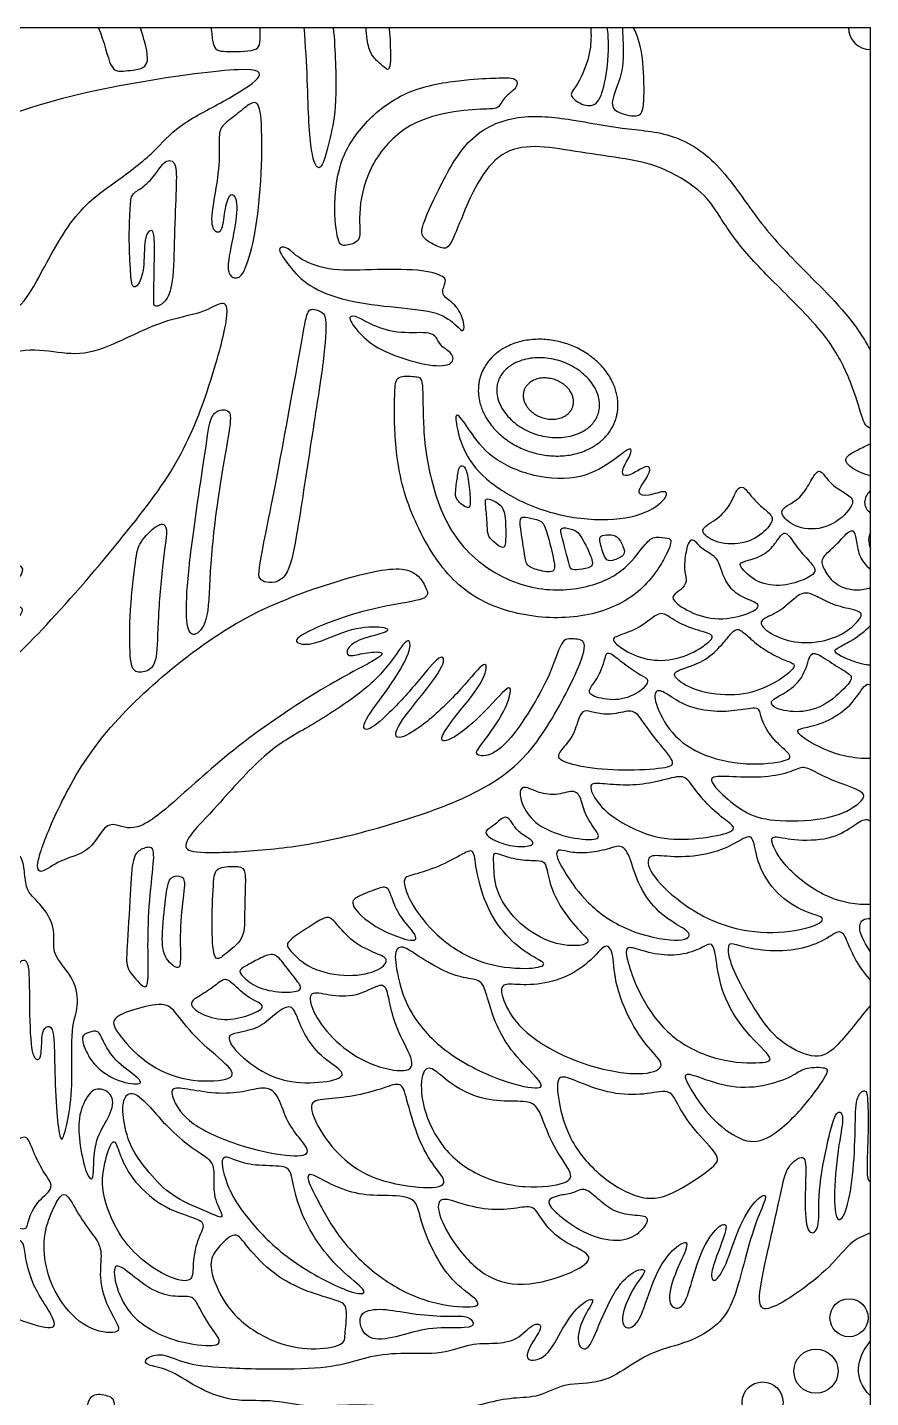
# Model space of a CAD drawing. Header units: millimetres. Extents: x -68 to 108, y -111 to 119.
# Drawn here: x 67.6 to 108.4, y 52.8 to 119.2 of the extents above; entities that cross this region are included whole.
import ezdxf

# ---------------------------------------------------------------- set-up
doc = ezdxf.new("R2010")
doc.units = ezdxf.units.MM
doc.header["$MEASUREMENT"] = 0
doc.layers.add('Layer 03', color=5, linetype='Continuous')

msp = doc.modelspace()

# ---------------------------------------------------------------- linework, layer by layer
at = {"layer": 'Layer 03'}
for p in [(-67.991, 119.16), (108.366, -95.654)]:
    msp.add_line(p, (108.366, 119.16), dxfattribs=at)
for centre, radius in [((107.323, 56.696), 0.921), ((105.724, 54.113), 1.069), ((103.141, 52.597), 0.991)]:
    msp.add_circle(centre, radius, dxfattribs=at)
msp.add_arc((108.366, 119.16), 1.074, 180, 270, dxfattribs=at)
for points, knots in [([(70.996, 119.16), (71.292, 118.467), (71.583, 116.941), (72.207, 117.065), (73.461, 117.128), (73.413, 117.89), (73.108, 118.918), (73.03, 119.16)], [75.481084, 75.481084, 75.481084, 75.481084, 78.241006, 81.035327, 83.829649, 86.623971, 87.405186, 87.405186, 87.405186, 87.405186]), ([(76.458, 119.16), (76.481, 118.879), (76.555, 118.047), (76.969, 117.983), (78.815, 117.983), (78.842, 118.342), (78.834, 119.114), (78.833, 119.16)], [226.793178, 226.793178, 226.793178, 226.793178, 228.046447, 231.304253, 234.562059, 237.819866, 238.01974, 238.01974, 238.01974, 238.01974]), ([(82.364, 119.16), (82.478, 118.002), (82.536, 115.363), (82.288, 114.104), (81.872, 112.339), (81.484, 112.253), (81.146, 113.946), (81.113, 117.386), (80.957, 119.16)], [159.922955, 159.922955, 159.922955, 159.922955, 162.852718, 166.392994, 169.933271, 173.473547, 177.013824, 180.378644, 180.378644, 180.378644, 180.378644]), ([(85.069, 119.16), (85.076, 119.07), (85.163, 117.971), (85.132, 116.879), (84.773, 117.327), (84.087, 117.823), (83.982, 118.735), (83.954, 119.16)], [52.797058, 52.797058, 52.797058, 52.797058, 53.104147, 56.644424, 60.1847, 63.724977, 65.670298, 65.670298, 65.670298, 65.670298]), ([(94.825, 119.16), (94.848, 118.814), (94.844, 117.777), (94.127, 116.199), (93.71, 115.907), (94.376, 115.366), (95.167, 115.324), (95.501, 116.324), (95.736, 117.908), (95.663, 118.882), (95.625, 119.16)], [0.622802, 0.622802, 0.622802, 0.622802, 1.498329, 2.996658, 4.494987, 5.993316, 7.491645, 8.989974, 10.488303, 11.130552, 11.130552, 11.130552, 11.130552]), ([(96.359, 119.16), (96.359, 119.005), (96.369, 118.806), (96.382, 118.558), (96.403, 118.142), (96.458, 117.031), (95.75, 115.574), (95.959, 115.033), (97.166, 114.783), (97.416, 115.116), (97.416, 117.323), (97.183, 118.555), (96.951, 119.043), (96.885, 119.16)], [13.080006, 13.080006, 13.080006, 13.080006, 13.908667, 13.908667, 13.908667, 15.299534, 16.6904, 18.081267, 19.472134, 20.863, 22.253867, 23.644734, 24.201057, 24.201057, 24.201057, 24.201057]), ([(108.366, 99.748), (108.33, 99.761), (108.085, 99.873), (107.943, 100.329), (107.388, 102.151), (106.358, 104.172), (104.061, 106.454), (102.035, 108.48), (100.906, 110.272), (100.243, 111.246), (98.208, 112.495), (96.281, 112.842), (94.045, 113.15), (92.079, 113.497), (90.46, 113.188), (89.303, 111.685), (88.532, 109.835), (87.954, 108.37), (87.569, 108.486), (86.644, 108.91), (86.605, 109.488), (87.117, 110.602), (87.491, 111.353), (87.864, 112.103), (88.846, 113.991), (91.28, 115.01), (93.942, 114.727), (96.32, 114.217), (98.868, 114.104), (101.133, 112.575), (102.945, 109.688), (104.983, 107.536), (107.427, 105.175), (108.245, 103.741), (108.366, 103.508)], [28.925498, 28.925498, 28.925498, 28.925498, 29.283768, 31.536365, 33.788963, 36.04156, 38.294158, 40.546755, 42.799353, 45.05195, 47.304548, 49.557145, 51.809743, 54.06234, 56.314938, 58.567535, 60.820133, 63.07273, 65.325328, 67.577925, 69.830523, 72.08312, 72.08312, 72.08312, 74.335718, 76.588315, 78.840913, 81.09351, 83.346108, 85.598705, 87.851303, 90.1039, 92.356498, 92.795261, 92.795261, 92.795261, 92.795261]), ([(95.191, 100.468), (95.164, 100.384), (95.09, 100.213), (94.911, 99.958), (94.701, 99.767), (94.494, 99.629), (94.264, 99.506), (93.938, 99.387), (93.512, 99.307), (93.066, 99.294), (92.624, 99.343), (92.198, 99.449), (91.789, 99.608), (91.399, 99.822), (91.042, 100.09), (90.74, 100.4), (90.508, 100.735), (90.348, 101.087), (90.273, 101.427), (90.274, 101.739), (90.33, 102.008), (90.439, 102.26), (90.618, 102.516), (90.828, 102.707), (91.035, 102.845), (91.265, 102.968), (91.591, 103.087), (92.017, 103.167), (92.463, 103.18), (92.905, 103.131), (93.331, 103.025), (93.74, 102.866), (94.13, 102.652), (94.487, 102.384), (94.79, 102.074), (95.022, 101.739), (95.181, 101.386), (95.256, 101.047), (95.256, 100.735), (95.217, 100.553), (95.191, 100.468)], [0, 0, 0, 0, 0.264903, 0.555281, 0.930751, 1.111494, 1.302316, 1.711234, 2.147902, 2.598236, 3.046763, 3.47944, 3.912116, 4.360643, 4.810977, 5.247646, 5.656564, 6.028129, 6.403598, 6.693976, 6.95888, 7.223783, 7.514161, 7.88963, 8.070374, 8.261195, 8.670113, 9.106782, 9.557116, 10.005643, 10.438319, 10.870996, 11.319523, 11.769857, 12.206525, 12.615443, 12.987008, 13.362478, 13.652856, 13.917759, 13.917759, 13.917759, 13.917759]), ([(108.366, 97.448), (108.071, 97.522), (107.374, 97.829), (106.987, 98.321), (107.502, 98.585), (107.763, 98.717), (107.961, 98.817), (108.161, 98.917), (108.366, 98.999)], [6.431566, 6.431566, 6.431566, 6.431566, 7.262237, 8.2997, 9.337162, 9.337162, 9.337162, 10.125075, 10.125075, 10.125075, 10.125075]), ([(108.366, 96.745), (108.214, 96.612), (107.992, 96.23), (108.131, 95.839), (108.345, 95.674), (108.366, 95.659)], [0.945781, 0.945781, 0.945781, 0.945781, 1.726699, 2.590048, 2.679556, 2.679556, 2.679556, 2.679556]), ([(108.366, 92.023), (108.171, 91.959), (107.624, 91.857), (106.68, 92.097), (106.13, 92.875), (105.932, 93.394), (106.227, 93.679), (106.387, 93.829), (106.547, 93.979), (106.893, 94.294), (107.381, 94.889), (107.641, 94.737), (107.702, 93.989), (107.914, 93.351), (108.244, 93.017), (108.366, 92.907)], [6.709981, 6.709981, 6.709981, 6.709981, 7.337925, 8.15325, 8.968575, 9.7839, 10.599225, 10.599225, 10.599225, 11.41455, 12.229875, 13.0452, 13.860525, 14.67585, 15.174128, 15.174128, 15.174128, 15.174128]), ([(108.366, 94.714), (108.265, 94.591), (108.254, 94.404), (108.29, 94.196), (108.306, 94.105), (108.332, 94.01), (108.366, 93.914)], [8.616246, 8.616246, 8.616246, 8.616246, 9.461091, 9.461091, 9.461091, 9.832497, 9.832497, 9.832497, 9.832497]), ([(108.366, 88.279), (108.306, 88.285), (107.874, 88.336), (107.224, 88.579), (106.489, 88.937), (106.79, 89.145), (107.243, 89.358), (107.516, 89.531), (107.789, 89.703), (108.122, 89.952), (108.357, 90.211), (108.366, 90.221)], [10.815074, 10.815074, 10.815074, 10.815074, 10.987155, 12.085871, 13.184586, 14.283302, 15.382017, 15.382017, 15.382017, 16.480733, 16.52592, 16.52592, 16.52592, 16.52592]), ([(108.366, 83.771), (107.964, 83.757), (106.796, 83.858), (105.057, 84.727), (104.708, 85.169), (105.049, 85.231), (105.321, 85.293), (105.592, 85.355), (106.336, 85.541), (107.592, 86.448), (108.04, 87.363), (108.282, 87.374), (108.366, 87.334)], [13.038856, 13.038856, 13.038856, 13.038856, 13.796163, 15.17578, 16.555396, 17.935012, 17.935012, 17.935012, 19.314629, 20.694245, 22.073862, 22.776222, 22.776222, 22.776222, 22.776222]), ([(108.366, 76.7), (107.698, 76.667), (106.201, 76.94), (104.258, 78.411), (103.483, 79.761), (103.626, 80.076), (104.22, 79.885), (104.694, 79.842), (105.167, 79.799), (106.469, 79.818), (107.503, 80.478), (108.07, 80.88), (108.293, 80.789), (108.366, 80.729)], [14.300416, 14.300416, 14.300416, 14.300416, 15.71355, 17.284905, 18.85626, 20.427615, 21.99897, 21.99897, 21.99897, 23.570325, 25.14168, 26.713035, 27.447245, 27.447245, 27.447245, 27.447245]), ([(108.366, 74.395), (108.364, 74.398), (108.137, 74.761), (107.733, 75.453), (107.915, 76), (108.2, 76.02), (108.366, 76.027)], [8.540128, 8.540128, 8.540128, 8.540128, 8.552369, 9.774136, 10.995903, 11.874391, 11.874391, 11.874391, 11.874391]), ([(108.366, 71.831), (108.298, 71.75), (107.867, 71.234), (106.575, 69.528), (105.639, 69.174), (103.891, 70.027), (102.892, 71.38), (101.705, 73.441), (101.435, 74.502), (101.539, 74.877), (101.761, 74.794), (102.045, 74.717), (102.33, 74.641), (103.245, 74.419), (104.973, 74.502), (106.222, 75.002), (106.908, 75.564), (107.179, 75.064), (107.607, 73.963), (108.151, 73.262), (108.366, 73.015)], [12.164425, 12.164425, 12.164425, 12.164425, 12.463337, 13.848152, 15.232967, 16.617782, 18.002597, 19.387412, 20.772228, 22.157043, 23.541858, 23.541858, 23.541858, 24.926673, 26.311488, 27.696303, 29.081119, 30.465934, 31.850749, 33.152399, 33.152399, 33.152399, 33.152399]), ([(108.366, 60.794), (108.066, 60.684), (107.415, 60.438), (106.47, 59.166), (104.77, 57.817), (103.432, 57.039), (102.779, 57.133), (103.401, 59.994), (104.083, 62.969), (104.269, 64.023), (105.258, 64.761), (105.227, 63.616), (105.166, 61.263), (105.472, 60.643), (105.944, 61.066), (105.767, 62.632), (106.336, 65.495), (106.708, 66.828), (107.11, 66.549), (106.893, 65.557), (106.553, 62.922), (106.677, 61.187), (107.172, 61.62), (107.544, 63.48), (107.637, 65.96), (107.631, 67.441), (108.133, 67.821), (108.251, 67.362), (108.249, 65.121), (108.151, 63.494), (108.291, 63.267), (108.366, 63.307)], [13.66509, 13.66509, 13.66509, 13.66509, 15.021246, 16.690273, 18.3593, 20.028328, 21.697355, 23.366382, 25.035409, 26.704437, 28.373464, 30.042491, 31.711519, 33.380546, 35.049573, 36.7186, 38.387628, 40.056655, 41.725682, 43.39471, 45.063737, 46.732764, 48.401792, 50.070819, 51.739846, 53.408873, 55.077901, 56.746928, 58.415955, 60.084983, 61.305551, 61.305551, 61.305551, 61.305551]), ([(108.366, 52.911), (108.286, 52.982), (107.915, 53.376), (107.609, 54.295), (108.073, 55.225), (108.366, 55.574)], [1012.864754, 1012.864754, 1012.864754, 1012.864754, 1013.37821, 1015.421311, 1017.091604, 1017.091604, 1017.091604, 1017.091604])]:
    msp.add_open_spline(points, degree=3, knots=knots, dxfattribs=at)
for points in [[(50.302, 93.088), (50.545, 94.65), (51.349, 99.577), (55.12, 107.948), (60.248, 111.643), (66.431, 115.187), (72.914, 116.571), (78.645, 117.325), (79.097, 116.797), (77.137, 115.591), (74.723, 114.384), (73.818, 113.178), (71.858, 111.669), (69.746, 110.237), (67.861, 106.466), (66.97, 105.275), (64.893, 104.391), (64.547, 103.083), (65.201, 102.544), (66.47, 103.506), (68.432, 103.583), (70.085, 103.198), (71.893, 103.852), (74.124, 105.006), (76.124, 105.314), (77.086, 106.006), (77.377, 105.467), (76.601, 102.397), (75.182, 98.439), (72.707, 95.069), (68.502, 90.116), (65.626, 87.41), (64.527, 86.437), (64.189, 86.691), (63.682, 87.283), (64.908, 88.256), (66.481, 89.9), (67.428, 90.908), (67.26, 91.121), (66.939, 91.182), (66.389, 90.709), (65.137, 89.548), (64.205, 88.785), (63.777, 88.861), (63.823, 89.243), (64.663, 90.098), (66.541, 91.857), (67.442, 92.759), (67.254, 93.134), (66.935, 93.172), (66.071, 92.102), (64.644, 90.769), (63.518, 89.68), (63.086, 89.68), (63.011, 89.999), (63.462, 90.506), (64.419, 91.388), (64.982, 92.045), (64.776, 92.402), (64.419, 92.289), (63.837, 91.651), (62.917, 90.769), (62.523, 90.693), (62.429, 91.013), (62.786, 91.501), (63.574, 92.289), (64.795, 93.585), (65.283, 94.204), (65.47, 94.692), (65.283, 94.936), (64.776, 94.523), (64.006, 93.697), (62.974, 92.533), (61.997, 91.576), (61.678, 91.407), (61.397, 91.782), (61.885, 92.627), (63.47, 94.254), (65.058, 96.224), (65.489, 96.807), (65.252, 97.217), (64.799, 97.239), (64.194, 96.483), (62.964, 94.778), (61.755, 93.288), (60.999, 92.317), (60.783, 92.554), (61.193, 93.742), (62.014, 95.123), (63.266, 96.829), (63.676, 97.39), (63.46, 97.692), (62.92, 97.735), (61.69, 96.181), (60.783, 94.67), (59.812, 93.008), (59.423, 92.727), (59.229, 93.202), (59.531, 94.13), (61.194, 97.32), (61.79, 98.357), (61.503, 98.6), (60.753, 98.136), (59.583, 96.393), (58.479, 93.788), (58.413, 92.994), (57.906, 93.236), (57.95, 94.163), (58.59, 95.775), (59.429, 97.717), (59.583, 98.202), (59.164, 98.423), (58.612, 97.629), (57.685, 95.421), (57.221, 93.832), (57.199, 92.817), (56.427, 92.883), (56.427, 93.435), (56.692, 94.737), (57.023, 95.797), (56.758, 95.951), (56.162, 94.693), (55.897, 93.634), (55.721, 92.861), (55.345, 92.883), (55.377, 94.565), (55.947, 96.914), (56.672, 98.627), (56.606, 99.176), (56.211, 99.22), (55.355, 96.98), (54.85, 95.158), (54.652, 93.445), (54.63, 92.611), (54.125, 92.677), (53.971, 93.401), (54.301, 95.597), (54.63, 97.178), (54.191, 97.156), (53.664, 95.465), (53.313, 93.665), (53.027, 91.996), (52.72, 92.194), (52.72, 93.533), (53.049, 96.014), (53.422, 97.353), (53.159, 97.573), (52.676, 97.156), (51.808, 93.122), (51.363, 90.401), (51.391, 89.262), (50.863, 89.151), (49.947, 89.345), (49.891, 90.206), (50.059, 91.527), (50.302, 93.088)], [(88.705, 116.608), (88.003, 116.536), (86.092, 116.275), (84.008, 114.799), (82.662, 112.889), (82.358, 110.588), (82.576, 108.59), (82.923, 108.59), (83.791, 108.764), (83.531, 109.936), (83.965, 112.411), (85.789, 114.495), (88.003, 115.103), (89.87, 115.233), (90.391, 115.19), (90.565, 115.754), (91.303, 116.232), (91.303, 116.753), (90.304, 116.71), (89.407, 116.681), (88.705, 116.608)], [(77.473, 114.78), (77.703, 114.955), (78.184, 115.376), (78.696, 115.677), (78.936, 114.865), (78.906, 111.646), (78.575, 108.879), (78.034, 107.104), (77.583, 106.954), (77.132, 107.315), (77.583, 109.24), (77.793, 110.834), (77.384, 111.255), (77.119, 110.443), (77.031, 109.24), (76.631, 109.21), (76.369, 109.781), (76.834, 112.007), (76.865, 113.421), (76.804, 114.323), (77.243, 114.604), (77.473, 114.78)], [(72.544, 110.41), (72.525, 110.068), (72.471, 109.06), (72.549, 107.386), (72.622, 106.468), (72.938, 106.657), (73.235, 107.359), (73.208, 109.087), (73.532, 109.384), (73.721, 109.276), (73.721, 108.088), (73.667, 105.847), (73.694, 105.577), (74.234, 105.793), (74.639, 106.657), (74.666, 109.033), (74.774, 111.544), (74.801, 112.678), (74.234, 112.813), (73.748, 111.976), (73.1, 111.355), (72.587, 111.112), (72.564, 110.752), (72.544, 110.41)], [(80.758, 107.993), (81.076, 107.79), (82.044, 107.357), (84.144, 107.433), (86.627, 107.471), (87.887, 107.09), (87.772, 106.746), (87.543, 106.173), (88.307, 105.791), (88.727, 104.913), (88.689, 104.34), (88.383, 104.684), (87.543, 105.409), (85.481, 105.6), (82.96, 105.867), (81.089, 106.631), (80.211, 107.624), (79.561, 108.541), (80.134, 108.579), (80.44, 108.197), (80.758, 107.993)], [(80.698, 103.173), (80.464, 101.865), (79.623, 97.156), (78.727, 92.918), (78.724, 92.262), (80.086, 92.211), (80.54, 94.028), (81.321, 99.376), (81.974, 103.312), (82.038, 105.174), (81.884, 105.362), (81.183, 105.653), (81.029, 105.003), (80.932, 104.481), (80.698, 103.173)], [(84.202, 104.792), (84.539, 104.633), (85.405, 104.302), (87.085, 104.454), (87.391, 104.111), (87.581, 103.691), (88.231, 103.347), (88.154, 102.774), (86.97, 102.736), (84.679, 103.461), (83.724, 104.225), (82.999, 105.142), (83.38, 105.256), (83.864, 104.951), (84.202, 104.792)], [(85.334, 100.124), (85.351, 99.385), (85.46, 97.254), (86.814, 94.003), (88.71, 91.619), (91.636, 90.536), (94.832, 90.536), (97.324, 91.728), (98.57, 93.678), (98.787, 94.436), (98.462, 94.436), (97.812, 94.545), (97.379, 94.057), (96.295, 92.594), (93.911, 91.782), (91.094, 92.053), (88.277, 94.003), (87.085, 96.929), (86.652, 99.8), (86.76, 102.238), (86.381, 102.238), (85.406, 102.346), (85.354, 101.688), (85.316, 100.863), (85.334, 100.124)], [(76.177, 98.683), (76.036, 97.736), (75.571, 94.648), (75.223, 91.61), (75.272, 89.916), (75.671, 89.618), (76.368, 90.415), (76.368, 93.005), (76.816, 96.84), (77.414, 99.928), (77.414, 100.675), (76.816, 100.675), (76.418, 100.327), (76.318, 99.629), (76.177, 98.683)], [(88.997, 99.609), (89.26, 99.227), (89.892, 98.308), (92.046, 97.331), (94.429, 97.217), (96.094, 98.308), (96.812, 98.911), (96.812, 98.509), (96.267, 97.705), (96.439, 97.36), (96.985, 97.619), (97.616, 98.021), (97.76, 97.705), (97.329, 97.044), (97.042, 96.585), (97.559, 96.413), (98.535, 96.843), (98.535, 96.326), (97.214, 95.408), (94.716, 95.235), (91.96, 95.838), (89.548, 97.303), (88.6, 98.738), (88.255, 100.117), (88.313, 100.605), (88.734, 99.992), (88.997, 99.609)], [(88.383, 97.47), (88.352, 97.257), (88.275, 96.683), (88.251, 96.311), (88.972, 95.753), (89.019, 96.148), (88.903, 97.381), (88.74, 97.962), (88.461, 97.962), (88.414, 97.683), (88.383, 97.47)], [(105.48, 97.206), (105.342, 96.971), (105.028, 96.418), (104.425, 96.06), (104.03, 95.834), (104.086, 95.401), (105.085, 94.76), (106.629, 94.987), (107.628, 96.117), (107.421, 96.475), (106.592, 96.908), (106.14, 97.454), (105.857, 97.831), (105.618, 97.442), (105.48, 97.206)], [(101.667, 96.274), (101.557, 96.057), (101.243, 95.53), (100.226, 94.965), (100.188, 94.663), (101.017, 94.098), (102.562, 94.173), (103.485, 94.965), (103.73, 95.492), (103.108, 95.907), (102.543, 96.509), (102.185, 96.999), (101.903, 96.83), (101.777, 96.491), (101.667, 96.274)], [(89.736, 96.032), (89.755, 95.815), (89.833, 95.148), (89.81, 94.613), (90.089, 94.264), (90.647, 93.846), (90.717, 94.241), (90.717, 95.52), (90.531, 96.078), (89.717, 96.451), (89.717, 96.249), (89.736, 96.032)], [(72.794, 93.241), (72.724, 92.704), (72.506, 90.961), (72.506, 88.439), (72.739, 87.879), (73.44, 87.972), (73.86, 88.439), (73.86, 90.494), (74.14, 93.576), (74.42, 95.163), (73.86, 95.163), (72.926, 94.183), (72.864, 93.778), (72.794, 93.241)], [(91.442, 94.869), (91.484, 94.559), (91.624, 93.66), (91.694, 93.078), (92.229, 92.892), (93.159, 92.683), (93.043, 93.404), (92.694, 94.799), (92.508, 95.288), (91.903, 95.404), (91.368, 95.52), (91.399, 95.179), (91.442, 94.869)], [(93.454, 94.408), (93.531, 94.117), (93.764, 93.264), (93.833, 92.892), (94.206, 92.892), (94.95, 93.008), (94.927, 93.427), (94.252, 94.776), (93.926, 94.869), (93.298, 95.009), (93.376, 94.698), (93.454, 94.408)], [(95.299, 94.163), (95.345, 93.954), (95.531, 93.334), (95.834, 93.311), (96.531, 93.59), (96.415, 94.008), (96.113, 94.59), (95.694, 94.59), (95.252, 94.59), (95.252, 94.373), (95.299, 94.163)], [(99.879, 94.277), (99.973, 94.195), (100.187, 93.88), (100.965, 93.529), (101.102, 92.934), (101.499, 92.018), (102.201, 91.515), (103.101, 91.255), (102.75, 90.858), (101.209, 90.401), (99.698, 90.752), (98.706, 91.453), (98.828, 91.713), (99.317, 92.003), (99.515, 92.445), (99.301, 92.857), (99.454, 93.987), (99.622, 94.368), (99.785, 94.358), (99.879, 94.277)], [(103.879, 94.363), (103.773, 94.21), (103.467, 93.773), (102.674, 93.391), (101.957, 93.269), (102.125, 92.934), (102.979, 92.171), (104.307, 92.094), (105.39, 92.522), (105.802, 92.842), (105.436, 93.3), (104.856, 93.895), (104.353, 94.704), (104.108, 94.689), (103.986, 94.516), (103.879, 94.363)], [(82.453, 92.31), (81.111, 91.896), (78.122, 90.815), (73.961, 87.79), (70.665, 84.44), (68.828, 80.982), (67.91, 78.55), (68.18, 78.118), (69.099, 78.875), (70.557, 79.199), (71.206, 80.387), (71.692, 80.712), (72.773, 80.117), (74.61, 81.576), (77.797, 84.548), (82.336, 87.52), (84.821, 88.708), (84.767, 88.978), (83.741, 88.87), (83.038, 88.654), (82.984, 89.086), (83.579, 89.573), (85.2, 89.897), (84.93, 90.167), (83.309, 90.167), (81.472, 89.249), (80.607, 89.303), (80.445, 89.627), (82.66, 90.599), (84.93, 91.194), (87.037, 91.464), (86.929, 91.95), (86.172, 93.301), (83.795, 92.725), (82.453, 92.31)], [(103.37, 90.613), (103.576, 90.717), (104.146, 90.981), (104.833, 91.714), (105.336, 91.836), (105.886, 91.546), (106.71, 91.119), (107.931, 90.92), (107.976, 90.615), (107.183, 89.822), (106.023, 89.394), (104.665, 89.333), (103.49, 89.791), (102.91, 90.356), (103.164, 90.508), (103.37, 90.613)], [(96.217, 89.73), (96.469, 89.821), (97.247, 90.072), (98.189, 90.958), (98.585, 90.619), (99.602, 90.054), (100.751, 89.809), (100.751, 89.507), (99.508, 88.678), (98.038, 88.415), (96.72, 88.791), (95.74, 89.526), (95.966, 89.639), (96.217, 89.73)], [(76.785, 81.531), (77.397, 82.207), (79.126, 84.188), (81.072, 85.214), (83.557, 86.781), (85.07, 88.186), (86.042, 89.861), (86.204, 88.997), (85.07, 87.16), (83.719, 85.485), (83.881, 84.944), (85.016, 85.863), (86.529, 87.538), (87.609, 88.943), (87.879, 88.402), (86.529, 86.673), (85.34, 85.214), (85.34, 84.566), (86.691, 85.269), (88.69, 87.214), (89.825, 88.726), (89.825, 87.7), (88.312, 85.863), (87.339, 84.566), (88.042, 84.566), (89.77, 86.025), (91.121, 87.7), (90.851, 86.295), (89.662, 84.566), (89.068, 83.918), (89.933, 83.81), (91.013, 84.674), (92.904, 87.7), (93.391, 89.645), (93.985, 89.537), (94.687, 89.537), (94.309, 88.186), (92.364, 84.458), (90.257, 82.513), (87.015, 81.108), (82.53, 79.811), (79.343, 79.325), (76.047, 79.163), (75.02, 79.325), (75.452, 80.136), (76.173, 80.856), (76.785, 81.531)], [(101.307, 89.441), (101.134, 89.237), (100.619, 88.66), (99.696, 88.226), (98.811, 87.981), (98.849, 87.661), (99.904, 86.983), (101.863, 86.738), (103.408, 87.19), (104.557, 87.981), (104.783, 88.358), (104.237, 88.49), (103.106, 89.074), (102.372, 89.733), (101.957, 90.11), (101.656, 89.884), (101.48, 89.645), (101.307, 89.441)], [(95.436, 88.352), (95.377, 88.161), (95.187, 87.633), (94.619, 87.028), (94.952, 86.731), (96.188, 86.509), (97.325, 87.015), (97.696, 87.596), (97.338, 87.745), (96.398, 88.363), (95.694, 88.981), (95.546, 88.783), (95.496, 88.544), (95.436, 88.352)], [(105.278, 88.251), (105.197, 88.014), (104.918, 87.379), (103.964, 86.797), (103.452, 86.541), (103.685, 86.169), (104.918, 85.937), (106.243, 86.309), (107.453, 87.495), (107.499, 87.797), (106.615, 88.286), (105.708, 88.937), (105.406, 88.797), (105.359, 88.487), (105.278, 88.251)], [(98.566, 86.855), (98.806, 86.704), (99.458, 86.239), (100.83, 86.006), (101.923, 86.076), (103.039, 86.308), (102.993, 85.843), (103.528, 84.75), (104.505, 83.982), (104.551, 83.657), (102.388, 83.378), (99.946, 83.936), (98.527, 85.122), (97.806, 86.727), (98.015, 87.146), (98.326, 87.006), (98.566, 86.855)], [(94.987, 85.996), (95.204, 85.946), (95.793, 85.837), (96.793, 86.163), (97.166, 85.861), (97.91, 84.721), (99.026, 83.511), (98.538, 83.302), (96.398, 83.163), (94.328, 83.349), (93.165, 83.721), (93.281, 84.07), (93.979, 84.791), (94.258, 85.814), (94.491, 86.14), (94.77, 86.047), (94.987, 85.996)], [(101.366, 82.897), (101.778, 82.888), (102.888, 82.811), (104.352, 83.012), (105.042, 83.414), (105.472, 83.242), (106.592, 82.639), (108.229, 82.151), (107.942, 81.634), (106.592, 80.801), (103.749, 80.686), (102.371, 81.031), (101.108, 82.065), (100.419, 82.869), (100.955, 82.907), (101.366, 82.897)], [(92.249, 82.158), (92.471, 82.085), (93.122, 81.932), (94.022, 82.298), (94.373, 81.901), (94.526, 80.986), (95.243, 80.116), (95.228, 79.78), (93.656, 79.918), (92.176, 80.513), (91.458, 81.489), (91.336, 82.39), (91.794, 82.374), (92.028, 82.232), (92.249, 82.158)], [(95.512, 82.535), (95.848, 82.507), (96.727, 82.444), (97.952, 82.595), (99.252, 83.009), (99.591, 82.689), (100.307, 81.653), (101.324, 80.786), (101.87, 80.428), (101.55, 80.127), (99.515, 79.788), (97.726, 79.919), (95.766, 80.918), (94.9, 81.935), (94.711, 82.614), (95.176, 82.563), (95.512, 82.535)], [(89.986, 80.432), (90.116, 80.521), (90.38, 80.745), (90.716, 81.02), (91.021, 80.699), (91.25, 80.226), (92.013, 79.814), (92.12, 79.555), (91.204, 79.448), (90.106, 79.784), (89.602, 80.211), (89.856, 80.343), (89.986, 80.432)], [(65.442, 75.944), (65.287, 76.297), (64.907, 77.421), (64.971, 79.57), (65.202, 79.865), (66.656, 79.465), (67.373, 79.022), (67.415, 78.2), (67.542, 77.315), (67.921, 77.02), (68.764, 76.03), (68.89, 75.039), (68.764, 74.239), (69.894, 73.117), (70.085, 71.692), (69.66, 70.905), (69.771, 68.089), (69.578, 66.353), (69.278, 65.282), (69.149, 65.325), (68.978, 66.396), (68.871, 68.988), (68.871, 70.724), (68.549, 70.852), (68.249, 70.617), (68.26, 69.331), (68.102, 69.119), (67.721, 69.352), (67.651, 72.107), (67.671, 73.847), (67.371, 74.107), (67.09, 73.799), (67.026, 72.872), (67.082, 71.818), (66.598, 71.936), (66.347, 72.901), (66.387, 74.341), (66.409, 75.241), (66.239, 75.533), (65.84, 75.305), (65.598, 75.591), (65.442, 75.944)], [(98.525, 79.033), (98.936, 79.004), (100.008, 78.985), (101.53, 79.445), (102.507, 80.134), (102.736, 79.789), (102.909, 78.497), (103.971, 76.975), (105.407, 76.229), (106.239, 76.085), (105.78, 75.626), (103.713, 75.224), (101.214, 75.568), (99.09, 76.774), (97.568, 78.296), (97.539, 79.158), (98.113, 79.062), (98.525, 79.033)], [(72.399, 74.681), (72.438, 75.317), (72.55, 77.437), (72.65, 79.043), (73.018, 79.378), (73.654, 79.578), (73.721, 78.943), (73.42, 76.6), (73.387, 74.358), (73.453, 72.618), (73.119, 72.718), (72.316, 73.622), (72.36, 74.045), (72.399, 74.681)], [(86.42, 78.193), (86.73, 78.28), (87.608, 78.565), (88.868, 79.301), (89.197, 79.359), (89.255, 78.371), (89.778, 76.453), (90.863, 74.98), (92.006, 74.147), (92.801, 73.818), (92.084, 73.547), (89.798, 73.682), (87.705, 74.787), (86.291, 76.414), (85.806, 77.518), (85.748, 78.041), (86.11, 78.106), (86.42, 78.193)], [(90.143, 78.484), (90.159, 78.145), (90.185, 77.266), (91.367, 75.658), (93.014, 74.728), (94.428, 74.67), (94.835, 74.922), (94.389, 75.29), (93.382, 76.472), (92.781, 77.751), (92.684, 78.797), (92.258, 78.836), (91.444, 78.836), (90.456, 79.088), (90.088, 79.301), (90.127, 78.823), (90.143, 78.484)], [(93.702, 79.262), (93.9, 79.221), (94.44, 79.158), (95.589, 79.328), (96.287, 79.648), (96.701, 79.158), (97.078, 77.67), (97.982, 76.389), (99.018, 75.692), (99.809, 75.277), (99.244, 74.806), (96.494, 75.353), (94.553, 76.784), (93.574, 78.235), (93.084, 79.121), (93.253, 79.403), (93.505, 79.303), (93.702, 79.262)], [(76.566, 77.61), (76.532, 77.091), (76.465, 75.395), (76.599, 73.822), (77.101, 74.291), (78.072, 74.994), (78.072, 76.065), (78.105, 77.637), (78.139, 78.474), (77.67, 78.574), (76.666, 78.507), (76.599, 78.128), (76.566, 77.61)], [(74.279, 77.152), (74.212, 76.667), (74.056, 75.194), (74.123, 74.124), (74.926, 73.454), (74.993, 73.956), (74.926, 75.897), (75.227, 77.738), (75.093, 78.106), (74.457, 78.106), (74.346, 77.637), (74.279, 77.152)], [(83.592, 77.095), (83.836, 77.221), (84.568, 77.483), (85.039, 77.64), (85.248, 76.803), (85.667, 75.992), (86.503, 75.129), (86.268, 74.815), (84.307, 75.574), (83.104, 76.724), (83.348, 76.968), (83.592, 77.095)], [(82.52, 75.761), (82.712, 75.539), (83.287, 74.841), (84.516, 74.292), (85.091, 74.083), (84.699, 73.508), (83.182, 73.142), (81.169, 73.534), (80.201, 74.554), (80.044, 74.815), (80.75, 75.338), (81.613, 75.887), (82.136, 76.175), (82.328, 75.983), (82.52, 75.761)], [(78.148, 73.733), (78.32, 73.828), (78.774, 74.082), (79.483, 74.409), (79.891, 73.946), (80.572, 73.047), (80.953, 72.584), (80.273, 72.393), (78.856, 72.557), (78.066, 73.102), (77.739, 73.51), (77.975, 73.637), (78.148, 73.733)], [(86.388, 74.268), (86.701, 74.064), (87.627, 73.483), (88.717, 73.102), (89.561, 73.102), (89.806, 72.257), (90.215, 70.868), (91.005, 69.506), (92.448, 68.117), (92.557, 67.708), (90.732, 68.008), (87.763, 69.424), (85.965, 71.467), (85.448, 73.292), (85.284, 74.573), (85.748, 74.709), (86.074, 74.473), (86.388, 74.268)], [(91.162, 72.831), (91.497, 72.815), (92.39, 72.783), (93.921, 73.261), (94.997, 74.123), (95.571, 74.888), (95.954, 74.362), (95.954, 72.807), (96.911, 70.63), (97.891, 69.458), (98.489, 68.836), (97.413, 68.358), (94.543, 68.812), (91.672, 70.295), (90.62, 71.826), (90.381, 72.879), (90.827, 72.847), (91.162, 72.831)], [(97.024, 74.555), (97.293, 74.481), (98.042, 74.232), (99.353, 74.232), (100.352, 74.669), (100.685, 74.898), (100.875, 74.355), (101.051, 72.652), (102.065, 70.687), (103.785, 69.18), (103.286, 69.013), (101.059, 69.034), (98.583, 70.2), (97.199, 72.258), (96.678, 73.662), (96.43, 74.675), (96.756, 74.629), (97.024, 74.555)], [(77.521, 72.843), (77.721, 72.666), (78.284, 72.121), (79.21, 71.794), (78.475, 71.386), (77.276, 71.031), (75.969, 71.331), (75.315, 71.903), (75.805, 72.23), (76.595, 72.693), (77.086, 73.183), (77.322, 73.02), (77.521, 72.843)], [(82.179, 72.316), (82.57, 72.257), (83.514, 72.203), (84.658, 72.911), (84.985, 72.666), (85.148, 71.576), (85.557, 70.378), (86.456, 68.825), (85.666, 68.525), (83.677, 69.07), (82.043, 70.432), (81.253, 71.712), (81.171, 72.557), (81.789, 72.375), (82.179, 72.316)], [(71.826, 71.18), (71.979, 71.35), (72.688, 71.628), (74.243, 72.008), (74.735, 71.5), (75.784, 70.096), (77.586, 68.707), (77.548, 68.182), (75.252, 68.074), (73.247, 68.968), (71.766, 70.607), (71.672, 71.01), (71.826, 71.18)], [(77.767, 70.496), (78.03, 70.55), (78.774, 70.677), (79.51, 71.386), (80.3, 71.93), (80.599, 71.358), (80.981, 70.296), (81.88, 69.206), (82.996, 68.58), (82.642, 68.171), (80.736, 67.981), (79.128, 68.389), (77.549, 69.615), (77.195, 70.351), (77.503, 70.441), (77.767, 70.496)], [(71.252, 70.067), (71.372, 69.82), (71.741, 69.147), (73.015, 68.281), (73.16, 67.92), (71.792, 68.144), (70.688, 68.976), (70.311, 69.804), (70.146, 70.325), (70.526, 70.526), (71.024, 70.628), (71.133, 70.314), (71.252, 70.067)], [(88.006, 68.091), (88.365, 67.832), (89.349, 67.276), (90.856, 67.148), (92.043, 67.212), (92.428, 66.571), (92.973, 64.967), (93.967, 63.684), (93.839, 63.203), (91.722, 62.882), (89.22, 63.524), (87.456, 64.999), (86.537, 67.202), (86.658, 68.797), (87.197, 68.828), (87.648, 68.35), (88.006, 68.091)], [(94.297, 68.087), (94.741, 67.909), (95.852, 67.494), (97.444, 67.469), (98.663, 67.793), (98.962, 67.146), (99.733, 65.827), (101.176, 64.459), (100.828, 64.011), (98.663, 62.518), (97.195, 62.344), (95.105, 63.588), (93.637, 65.454), (93.19, 67.544), (93.19, 68.564), (93.853, 68.266), (94.297, 68.087)], [(100.1, 68.319), (100.503, 68.18), (101.635, 67.765), (103.405, 67.885), (104.793, 68.483), (105.175, 68.818), (106.347, 68.818), (106.323, 68.531), (105.103, 66.784), (103.286, 65.134), (102.09, 65.206), (100.607, 66.33), (99.626, 67.789), (99.219, 68.602), (99.698, 68.459), (100.1, 68.319)], [(70.127, 65.015), (70.053, 65.497), (69.987, 66.403), (70.467, 67.519), (70.982, 67.916), (71.878, 67.427), (71.511, 66.353), (70.825, 65.324), (70.772, 63.987), (70.746, 63.306), (70.432, 63.516), (70.201, 64.534), (70.127, 65.015)], [(75.454, 67.737), (75.852, 67.669), (76.9, 67.492), (78.185, 67.645), (79.115, 67.924), (79.703, 67.535), (80.061, 66.282), (80.7, 65.413), (81.41, 64.571), (80.289, 64.463), (77.824, 64.974), (75.321, 66.061), (74.537, 67.325), (74.51, 67.899), (75.056, 67.805), (75.454, 67.737)], [(82.154, 67.289), (82.56, 67.325), (83.536, 67.433), (84.87, 67.824), (85.684, 68.149), (85.879, 67.433), (86.4, 65.513), (87.116, 64.113), (88.121, 63.073), (86.683, 62.912), (84.089, 63.399), (82.5, 64.631), (81.535, 66.017), (81.104, 67.219), (81.749, 67.253), (82.154, 67.289)], [(72.215, 66.398), (72.262, 66.001), (72.467, 64.96), (73.619, 63.501), (74.643, 62.477), (76.435, 61.76), (77.228, 61.376), (76.563, 62.4), (76.588, 63.475), (76.614, 64.294), (75.564, 64.857), (74.31, 65.933), (73.516, 66.905), (72.646, 67.75), (72.185, 67.341), (72.168, 66.794), (72.215, 66.398)], [(64.875, 62.335), (65.083, 62.87), (65.598, 64.059), (66.876, 65.248), (67.559, 65.575), (67.738, 64.98), (68.332, 63.702), (68.956, 62.989), (68.094, 62.424), (67.619, 61.532), (67.559, 60.938), (67.143, 61.027), (65.895, 61.503), (65.211, 61.414), (64.587, 60.76), (64.349, 60.849), (64.666, 61.8), (64.875, 62.335)], [(71.355, 64.35), (71.239, 63.899), (71.05, 62.833), (71.952, 60.667), (73.19, 59.352), (74.608, 58.527), (75.588, 58.398), (75.562, 59.146), (75.691, 60.306), (76.232, 61.234), (75.768, 61.518), (74.041, 62.008), (72.494, 63.503), (72.004, 64.689), (71.746, 65.54), (71.471, 64.801), (71.355, 64.35)], [(77.686, 64.307), (77.935, 64.216), (78.501, 64.04), (80.082, 64.07), (80.346, 63.777), (80.609, 62.107), (81.576, 60.263), (82.893, 58.798), (84.193, 57.874), (83.386, 57.746), (80.254, 59.369), (78.253, 61.37), (77.267, 62.907), (76.949, 64.096), (77.007, 64.589), (77.437, 64.399), (77.686, 64.307)], [(82.14, 63.223), (82.51, 63.041), (83.459, 62.639), (84.8, 62.612), (86.443, 62.585), (86.525, 61.462), (87.291, 59.655), (88.195, 58.341), (89.536, 57.465), (89.317, 57.137), (87.127, 57.328), (84.882, 58.341), (82.774, 60.285), (81.679, 62.229), (81.022, 63.515), (81.241, 63.734), (81.771, 63.406), (82.14, 63.223)], [(68.835, 62.001), (68.69, 61.697), (68.311, 60.818), (68.401, 59.141), (69, 57.584), (70.407, 56.057), (72.114, 55.877), (71.934, 56.416), (71.366, 57.345), (71.006, 58.632), (71.216, 59.92), (70.886, 60.549), (70.108, 61.537), (69.479, 62.765), (69.179, 62.645), (68.98, 62.306), (68.835, 62.001)], [(82.334, 52.432), (82.906, 52.456), (84.476, 52.517), (88.12, 52.12), (89.807, 52.575), (91.073, 52.846), (92.341, 52.816), (93.519, 53.571), (95.362, 53.451), (96.812, 54.447), (97.993, 55.139), (99.798, 55.537), (101.205, 56.485), (101.817, 57.647), (102.368, 59.877), (102.888, 61.591), (103.47, 62.753), (102.919, 62.57), (102.032, 61.315), (101.45, 59.357), (100.838, 58.317), (100.563, 58.684), (100.93, 59.755), (101.542, 61.254), (101.114, 61.285), (100.257, 60.244), (99.676, 58.347), (99.339, 57.093), (98.574, 57.123), (98.635, 58.317), (99.492, 60.03), (99.523, 60.52), (98.653, 59.938), (97.844, 58.623), (97.262, 56.572), (96.681, 56.052), (96.161, 56.45), (96.834, 58.194), (97.66, 59.051), (97.048, 59.082), (96.008, 58.225), (95.029, 55.869), (94.661, 55.012), (94.08, 55.379), (94.386, 56.695), (95.182, 57.735), (94.386, 57.49), (93.44, 56.237), (92.733, 54.687), (91.563, 54.524), (91.89, 55.394), (92.624, 56.373), (92.026, 56.482), (91.291, 55.584), (90.176, 55.421), (89.034, 55.503), (87.728, 54.904), (85.547, 55.038), (83.937, 54.82), (82.702, 54.339), (80.301, 54.18), (76.881, 54.263), (75.129, 54.458), (74.073, 55.042), (73.211, 54.736), (73.266, 54.374), (74.365, 54.264), (75.687, 53.335), (77.445, 52.594), (79.341, 52.758), (81.044, 52.374), (81.761, 52.409), (82.334, 52.432)], [(88.603, 62.212), (89.037, 62.083), (90.052, 61.851), (91.542, 62.041), (92.113, 62.136), (92.61, 61.133), (93.595, 60.276), (95.036, 59.745), (94.409, 59.024), (91.774, 58.115), (89.704, 58.554), (88.201, 60.22), (87.374, 61.774), (87.449, 62.622), (88.169, 62.34), (88.603, 62.212)], [(95.106, 62.514), (95.328, 62.32), (95.805, 61.882), (96.715, 61.628), (97.76, 61.658), (97.402, 60.972), (96.551, 60.345), (94.955, 60.524), (93.582, 61.39), (92.821, 62.076), (92.732, 62.449), (93.343, 62.643), (94.045, 62.718), (94.477, 63.046), (94.885, 62.708), (95.106, 62.514)], [(64.542, 59.882), (64.766, 60.082), (65.407, 60.582), (66.787, 60.522), (67.417, 60.432), (67.417, 59.802), (67.751, 58.451), (68.232, 57.611), (69.102, 56.29), (68.562, 56.11), (66.131, 56.921), (64.45, 58.601), (64.06, 59.382), (64.317, 59.682), (64.542, 59.882)], [(78.266, 60.077), (78.567, 59.708), (79.461, 58.742), (81.129, 57.921), (82.689, 57.511), (83.099, 57.264), (82.907, 55.869), (82.962, 55.35), (81.348, 55.103), (79.461, 55.432), (77.437, 56.745), (76.506, 58.55), (76.37, 59.535), (76.835, 60.164), (77.655, 60.957), (77.965, 60.447), (78.266, 60.077)], [(72.513, 58.851), (72.841, 58.596), (73.662, 57.921), (74.783, 57.675), (75.549, 57.784), (75.795, 57.374), (76.37, 56.28), (77.081, 55.459), (76.424, 55.267), (74.345, 55.596), (72.54, 56.69), (71.801, 58.194), (71.692, 59.453), (72.184, 59.106), (72.513, 58.851)], [(85.756, 55.868), (86.224, 55.995), (87.068, 56.27), (88.992, 56.16), (89.212, 56.407), (88.937, 56.82), (87.837, 56.737), (86.133, 56.875), (84.703, 57.177), (83.604, 57.012), (83.652, 56.14), (84.254, 55.511), (85.287, 55.742), (85.756, 55.868)], [(75.513, 30.364), (74.88, 31.562), (73.248, 34.614), (71.646, 41.533), (71.18, 48.007), (71.95, 52.643), (71.589, 52.901), (70.765, 53.107), (70.301, 52.437), (70.095, 47.749), (70.25, 43.112), (71.213, 38.242), (72.047, 35.741), (71.713, 35.866), (71.171, 37.075), (70.754, 37.2), (70.754, 36.241), (71.671, 33.114), (73.391, 29.564), (75.407, 26.288), (75.743, 26.33), (77.003, 26.918), (77.045, 27.422), (76.146, 29.165), (75.513, 30.364)]]:
    msp.add_open_spline(points, degree=3, dxfattribs=at)
for points in [[(96.039, 100.2), (95.207, 97.572), (91.932, 98.609), (88.657, 99.646), (89.49, 102.274), (90.322, 104.902), (93.597, 103.865), (96.872, 102.828), (96.039, 100.2)], [(93.951, 100.794), (93.642, 99.875), (92.465, 100.272), (91.289, 100.669), (91.599, 101.587), (91.908, 102.506), (93.085, 102.109), (94.261, 101.712), (93.951, 100.794)]]:
    msp.add_rational_spline(points, [1, 0.707106781187, 1, 0.707106781187, 1, 0.707106781187, 1, 0.707106781187, 1], degree=2, knots=[0, 0, 0, 1.570796, 1.570796, 3.141593, 3.141593, 4.712389, 4.712389, 6.283185, 6.283185, 6.283185], dxfattribs=at)

doc.saveas('drawing.dxf')
